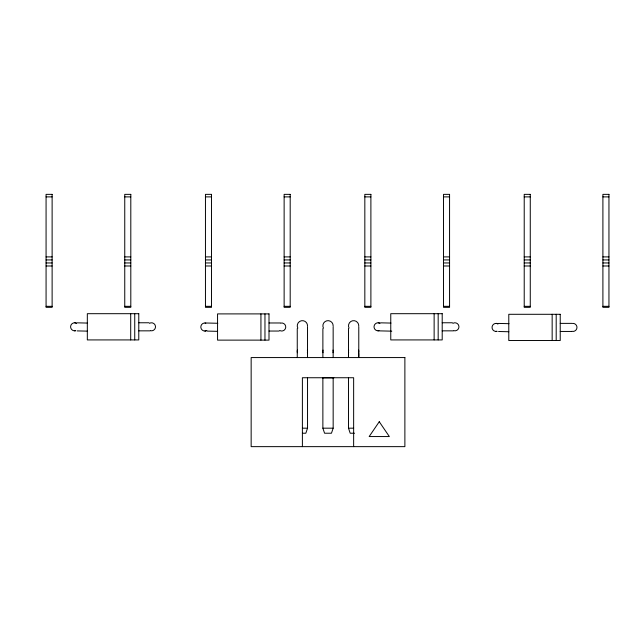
<?xml version="1.0" encoding="UTF-8"?>
<svg xmlns="http://www.w3.org/2000/svg" width="641" height="641" viewBox="0 0 641 641"><rect width="100%" height="100%" fill="white"/><g stroke="black" fill="none" stroke-linecap="round" stroke-linejoin="round"><path stroke-width="0.96" d="M307.536 377.741L307.536 428.18L305.837 433.228L302.392 433.228M333.16 377.741L333.16 428.18L331.461 433.228L324.57 433.228L322.872 428.18L322.872 377.741M46.072 196.883L52.121 196.883M124.755 196.883L130.804 196.883M205.457 196.883L211.506 196.883M284.131 196.883L290.189 196.883M364.833 196.883L370.891 196.883M443.516 196.883L449.565 196.883M524.218 196.883L530.267 196.883M602.901 196.883L608.95 196.883M46.072 256.897L52.121 256.897M124.755 256.897L130.804 256.897M205.457 256.897L211.506 256.897M284.131 256.897L290.189 256.897M364.833 256.897L370.891 256.897M443.516 256.897L449.565 256.897M524.218 256.897L530.267 256.897M602.901 256.897L608.95 256.897M46.072 259.925L52.121 259.925M124.755 259.925L130.804 259.925M205.457 259.925L211.506 259.925M284.131 259.925L290.189 259.925M364.833 259.925L370.891 259.925M443.516 259.925L449.565 259.925M524.218 259.925L530.267 259.925M602.901 259.925L608.95 259.925M46.072 262.954L52.121 262.954M124.755 262.954L130.804 262.954M205.457 262.954L211.506 262.954M284.131 262.954L290.189 262.954M364.833 262.954L370.891 262.954M443.516 262.954L449.565 262.954M524.218 262.954L530.267 262.954M602.901 262.954L608.95 262.954M46.072 265.983L52.121 265.983M124.755 265.983L130.804 265.983M205.457 265.983L211.506 265.983M284.131 265.983L290.189 265.983M364.833 265.983L370.891 265.983M443.516 265.983L449.565 265.983M524.218 265.983L530.267 265.983M602.901 265.983L608.95 265.983M46.072 306.326L52.121 306.326M124.755 306.326L130.804 306.326M205.457 306.326L211.506 306.326M284.131 306.326L290.189 306.326M364.833 306.326L370.891 306.326M443.516 306.326L449.565 306.326M524.218 306.326L530.267 306.326M602.901 306.326L608.95 306.326M138.776 322.768L148.96 322.768M442.202 322.768L452.394 322.768M269.004 322.976L280.237 322.976M560.226 323.376L572.261 323.376M138.776 330.844L150.01 330.844M442.202 330.844L453.435 330.844M269.004 331.044L279.196 331.044M560.226 331.445L571.46 331.445M322.679 377.845L333.841 377.845M302.392 428.18L307.536 428.18M322.872 428.18L333.16 428.18M348.496 377.741L348.496 428.18L353.64 428.18M354.529 433.228L350.194 433.228L348.496 428.18M498.642 323.433L509.002 323.673M380.618 322.832L390.978 323.072M206.354 323.008L217.78 323.272M498.546 331.501L508.826 331.742M77.184 322.832L87.553 323.072M379.496 330.876L391.779 331.157M207.323 331.101L217.603 331.341M77.096 330.9L87.376 331.133M496.262 323.401L497.12 323.513A4.038 4.03 -88.7 0 1 498.089 323.913A4.038 4.038 0 0 0 492.072 326.886A4.038 4.038 0 0 0 497.12 331.309A4.038 4.03 -88.7 0 1 496.078 331.445M378.238 322.8L379.095 322.912A4.038 4.03 -88.7 0 1 380.065 323.312A4.038 4.038 0 0 0 374.048 326.277A4.038 4.038 0 0 0 379.095 330.7A4.038 4.03 -88.7 0 1 378.054 330.844M205.04 323L205.889 323.112A4.03 4.03 0 0 0 200.849 327.535A4.03 4.03 0 0 0 206.867 330.5A4.038 4.03 -88.7 0 1 204.856 331.044M74.813 322.8L75.662 322.912A4.038 4.03 -88.7 0 1 76.64 323.312A4.038 4.038 0 0 0 70.622 326.277A4.038 4.038 0 0 0 75.662 330.7A4.038 4.03 -88.7 0 1 74.628 330.844M556.196 314.298L556.196 340.523M552.157 314.298L552.157 340.523M438.172 313.689L438.172 339.922M434.133 313.689L434.133 339.922M358.784 353.431L358.784 356.564M358.776 326.806L358.776 357.566M353.64 446.641L353.64 377.741L302.392 377.741L302.392 446.641M348.496 328.569L348.496 357.566M348.496 353.431L348.496 356.564M333.152 326.806L333.152 357.566M322.88 328.569L322.88 357.566M307.528 326.806L307.528 357.566M297.256 328.569L297.256 357.566M264.965 313.898L264.965 340.123M260.935 313.898L260.935 340.123M134.738 313.689L134.738 339.922M130.708 313.689L130.708 339.922M572.942 323.376A4.038 4.038 0 0 1 576.94 327.936A4.038 4.038 0 0 1 571.892 331.309M452.899 323.312A4.038 4.038 0 0 1 458.916 326.277A4.038 4.038 0 0 1 453.868 330.7M280.67 323.112A4.038 4.038 0 0 1 285.718 327.535A4.038 4.038 0 0 1 279.7 330.5M149.465 323.312A4.038 4.038 0 0 1 155.483 326.277A4.038 4.038 0 0 1 150.443 330.7M348.664 352.75A5.144 5.144 0 0 1 348.664 350.082M358.607 350.082A5.144 5.144 0 0 1 358.607 352.75M349.057 328.136A5.144 5.144 0 0 1 352.558 320.764A5.144 5.144 0 0 1 358.776 326.053M332.983 350.082A5.144 5.144 0 0 1 332.983 352.75M323.048 352.75A5.144 5.144 0 0 1 323.048 350.082M323.433 328.136A5.144 5.144 0 0 1 326.934 320.764A5.144 5.144 0 0 1 333.152 326.053M307.36 350.082A5.144 5.144 0 0 1 307.36 352.75M297.424 352.75A5.144 5.144 0 0 1 297.424 350.082M297.817 328.136A5.144 5.144 0 0 1 301.31 320.764A5.144 5.144 0 0 1 307.528 326.053M379.256 421.722L369.168 436.553L389.343 436.553L379.256 421.722M52.121 194.359L46.072 194.359L46.072 307.335L52.121 307.335L52.121 194.359M130.804 194.359L124.755 194.359L124.755 307.335L130.804 307.335L130.804 194.359M211.506 194.359L205.457 194.359L205.457 307.335L211.506 307.335L211.506 194.359M290.189 194.359L284.131 194.359L284.131 307.335L290.189 307.335L290.189 194.359M370.891 194.359L364.833 194.359L364.833 307.335L370.891 307.335L370.891 194.359M449.565 194.359L443.516 194.359L443.516 307.335L449.565 307.335L449.565 194.359M530.267 194.359L524.218 194.359L524.218 307.335L530.267 307.335L530.267 194.359M608.95 194.359L602.901 194.359L602.901 307.335L608.95 307.335L608.95 194.359M138.776 313.689L87.328 313.689L87.328 339.922L138.776 339.922L138.776 313.689M442.202 313.689L390.762 313.689L390.762 339.922L442.202 339.922L442.202 313.689M269.004 313.898L217.555 313.898L217.555 340.123L269.004 340.123L269.004 313.898M560.226 314.298L508.786 314.298L508.786 340.523L560.226 340.523L560.226 314.298M404.88 357.566L251.152 357.566L251.152 446.641L404.88 446.641L404.88 357.566"/></g></svg>
